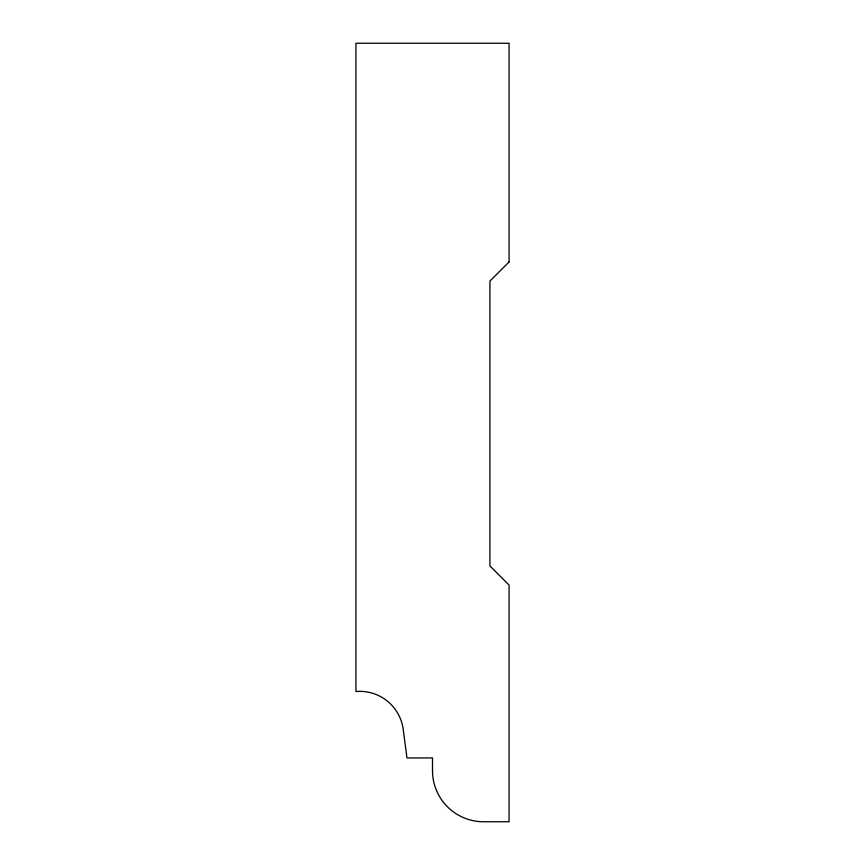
<?xml version="1.0" encoding="UTF-8"?>
<svg xmlns="http://www.w3.org/2000/svg" width="865" height="865" viewBox="0 0 865 865"><rect width="100%" height="100%" fill="white"/><g stroke="black" fill="none" stroke-linecap="round" stroke-linejoin="round"><path stroke-width="1.3" d="M509.074 261.933L489.925 281.082L489.925 565.915L509.074 585.064L509.074 821.75L483.546 821.75A51.046 51.046 0 0 1 432.5 770.704L432.5 757.935L406.972 757.935L403.306 730.125A43.747 43.747 0 0 0 355.926 691.535L355.926 43.25L509.074 43.25L509.074 261.933"/></g></svg>
